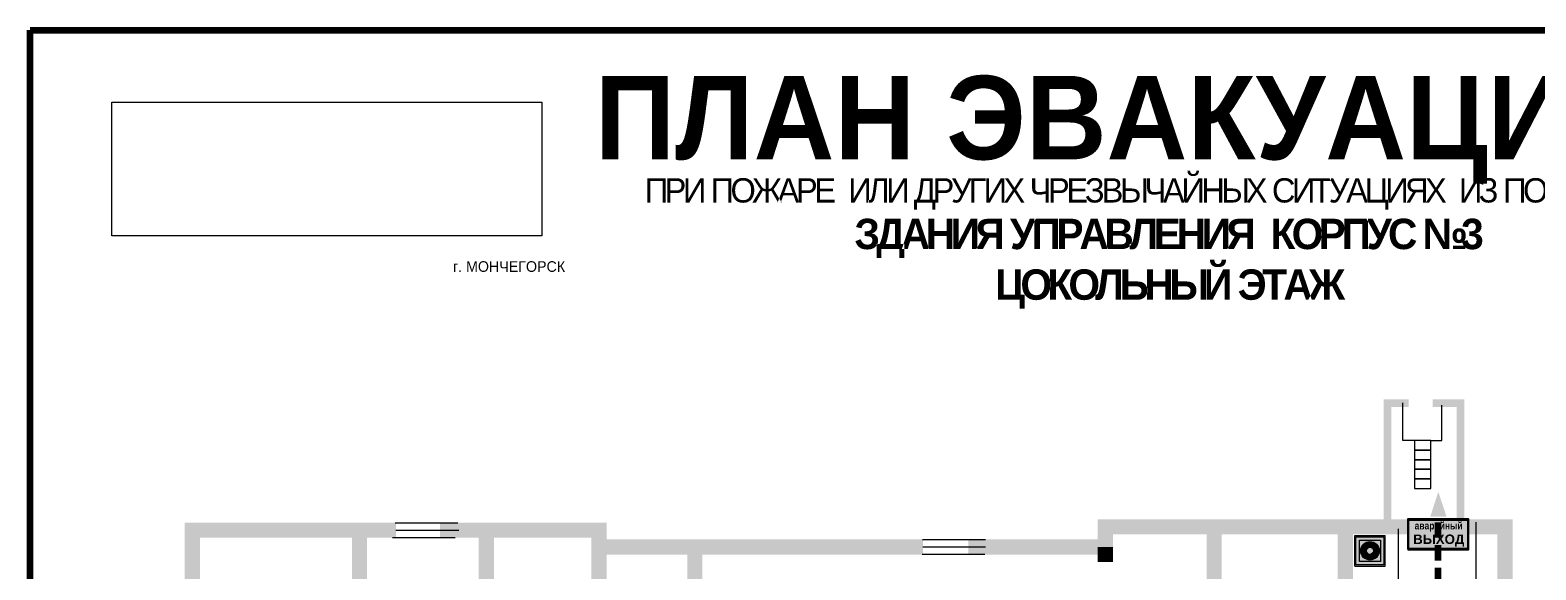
# Model space of a CAD drawing. Header units: millimetres. Extents: x 13810 to 67229, y 12374 to 21950.
# Drawn here: x 17296.7 to 17692.8, y 20131.5 to 20273.6 of the extents above; entities that cross this region are included whole.
import ezdxf

# ---------------------------------------------------------------- set-up
doc = ezdxf.new("R2010")
doc.units = ezdxf.units.MM
doc.linetypes.add('{ Wide Dash }', pattern=[12, 4, -2, 4, -2])
doc.layers.add('План_Штампы', color=7, linetype='Continuous')
doc.styles.add('обычный', font='arial.ttf')
picture_1 = doc.add_image_def('image1.jpg', size_in_pixel=(337, 105))

# ---------------------------------------------------------------- blocks, each defined once
blk = doc.blocks.new('A$C54414219')
at = {"true_color": 0xffffff}
h = blk.add_hatch(color=7, dxfattribs=at)
h.paths.add_polyline_path([(2.39, -9.45), (2.39, -18.3), (11.23, -18.3), (11.23, -9.45)], flags=0)
h.paths.add_polyline_path([(10.71, -13.87, -1), (2.92, -13.87, -1)], flags=0)
h.paths.add_polyline_path([(8.3, -13.87, -1), (5.33, -13.87, -1)], flags=0)
h.paths.add_polyline_path([(0.41, -7.47), (0.41, -20.27), (13.21, -20.27), (13.21, -7.47)])
h.paths.add_polyline_path([(0.92, -19.77), (12.71, -19.77), (12.71, -7.98), (0.92, -7.98)], flags=16)
h.paths.add_polyline_path([(11.23, -9.45), (11.23, -18.3), (2.39, -18.3), (2.39, -9.45)], flags=0)
at = {"lineweight": 5}
h = blk.add_hatch(color=242, dxfattribs=at)
h.paths.add_polyline_path([(12.71, -7.98), (0.92, -7.98), (0.92, -19.77), (12.71, -19.77)])
h.paths.add_polyline_path([(11.23, -18.3), (2.39, -18.3), (2.39, -9.45), (11.23, -9.45)], flags=16)
h.paths.add_polyline_path([(10.71, -13.87, -1), (2.92, -13.87, -1)], flags=0)
h.paths.add_polyline_path([(8.3, -13.87, -1), (5.33, -13.87, -1)], flags=0)
at = {"true_color": 0xffffff}
h = blk.add_hatch(color=7, dxfattribs=at)
h.paths.add_polyline_path([(2.39, -9.45), (2.39, -18.3), (11.23, -18.3), (11.23, -9.45)])
h.paths.add_polyline_path([(10.71, -13.87, -1), (2.92, -13.87, -1)], flags=16)
h.paths.add_polyline_path([(8.3, -13.87, -1), (5.33, -13.87, -1)], flags=0)
at = {"lineweight": 5}
h = blk.add_hatch(color=242, dxfattribs=at)
h.paths.add_polyline_path([(2.92, -13.87, 1), (10.71, -13.87, 1)])
h.paths.add_polyline_path([(8.3, -13.87, -1), (5.33, -13.87, -1)], flags=16)
at = {"color": 242, "lineweight": 5}
for p, q in [((0.41, -20.27), (0.41, -7.47)), ((0.41, -7.47), (13.21, -7.47)), ((0.41, -7.47), (13.21, -7.47)), ((13.21, -20.27), (13.21, -7.47)), ((0.41, -20.27), (13.21, -20.27))]:
    blk.add_line(p, q, dxfattribs=at)
for points in [[(0.92, -7.98), (12.71, -7.98), (12.71, -19.77), (0.92, -19.77)], [(2.39, -9.45), (11.23, -9.45), (11.23, -18.3), (2.39, -18.3)]]:
    blk.add_lwpolyline(points, close=True, dxfattribs=at)
for radius in [3.89, 1.49]:
    blk.add_circle((6.81, -13.87), radius, dxfattribs=at)
blk = doc.blocks.new('A$C41C009D9')
at = {"true_color": 0xffffff}
blk.add_hatch(color=7, dxfattribs=at).paths.add_polyline_path([(0, 8), (-16, 8), (-16, 0), (0, 0)])
h = blk.add_hatch(color=126)
h.dxf.hatch_style = 1
h.paths.add_polyline_path([(-15.8, 7.8), (-15.8, 0.2), (-0.2, 0.2), (-0.2, 7.8)])
at = {"color": 126}
for points in [[(-16, 0), (0, 0), (0, 8), (-16, 8)], [(-16, 0), (0, 0), (0, 8), (-16, 8)], [(-15.8, 7.8), (-0.2, 7.8), (-0.2, 0.2), (-15.8, 0.2)]]:
    blk.add_lwpolyline(points, close=True, dxfattribs=at)
at = {"color": 7, "true_color": 0xffffff, "insert": (-15.8, 7.3), "char_height": 2.5, "width": 15.5999, "attachment_point": 1, "style": 'обычный'}
blk.add_mtext('\\pi1.6133;{\\fArial|b1|i0|c204|p34;\\H0.8x;\\W0.8;аварийный\\H1.25x;\\W1;\\P\\pi1.2327;ВЫХОД}', dxfattribs=at)

msp = doc.modelspace()

# ---------------------------------------------------------------- linework, layer by layer
at = {"color": 2, "lineweight": 100}
msp.add_lwpolyline([(17296.73, 20273.6), (17896.73, 20273.6), (17896.73, 19878.6), (17296.73, 19878.6)], close=True, dxfattribs=at)
at = {"lineweight": 0, "const_width": 2}
for points in [[(17653.72, 20143.64), (17653.72, 20175.39), (17659.3, 20175.39)], [(17665.6, 20175.39), (17672.9, 20175.39), (17672.9, 20144.07)]]:
    msp.add_lwpolyline(points, dxfattribs=at)
at = {"lineweight": 0}
for points in [[(17660.85, 20165.58), (17657.77, 20165.58), (17657.77, 20175.43)], [(17665.17, 20165.58), (17668.02, 20165.58), (17668.02, 20174.86)], [(17392.72, 20143.9), (17409.22, 20143.9)], [(17392.96, 20141.95), (17409.46, 20141.95)], [(17656.52, 20142.25), (17656.52, 20125.14), (17677.03, 20125.14), (17677.03, 20144.07)], [(17392.03, 20140.01), (17408.53, 20140.01)], [(17531.47, 20139.47), (17547.97, 20139.47)], [(17531.31, 20135.58), (17547.81, 20135.58)], [(17531.54, 20137.51), (17548.04, 20137.51)]]:
    msp.add_lwpolyline(points, dxfattribs=at)
for points in [[(17660.85, 20163.04), (17665.17, 20163.04), (17665.17, 20165.58), (17660.85, 20165.58)], [(17660.85, 20160.5), (17665.17, 20160.5), (17665.17, 20163.04), (17660.85, 20163.04)], [(17660.85, 20157.96), (17665.17, 20157.96), (17665.17, 20160.5), (17660.85, 20160.5)], [(17660.85, 20155.42), (17665.17, 20155.42), (17665.17, 20157.96), (17660.85, 20157.96)], [(17660.85, 20152.88), (17665.17, 20152.88), (17665.17, 20155.42), (17660.85, 20155.42)]]:
    msp.add_lwpolyline(points, close=True, dxfattribs=at)
at = {"lineweight": 100, "const_width": 4}
for points in [[(17339.37, 20043.58), (17339.37, 20141.95), (17392.96, 20141.95)], [(17383.36, 20141.95), (17383.36, 20105.25)], [(17404.51, 20141.95), (17446.33, 20141.95), (17446.33, 20137.51), (17531.54, 20137.51)], [(17435.64, 20082.48), (17416.7, 20082.48), (17416.7, 20079.76), (17416.7, 20141.95)], [(17543.5, 20137.51), (17579.5, 20137.51), (17579.5, 20142.82), (17661.71, 20142.82)], [(17608.13, 20078.67), (17608.13, 20142.82)], [(17642.62, 20079.08), (17642.62, 20142.82)], [(17670.75, 20142.82), (17684.62, 20142.82), (17684.62, 20106.83)], [(17446.33, 20137.51), (17446.33, 20082.48)], [(17471.55, 20137.51), (17471.55, 20082.48)], [(17579.5, 20137.51), (17579.5, 20133.54)]]:
    msp.add_lwpolyline(points, dxfattribs=at)
at = {"color": 126, "linetype": '{ Wide Dash }', "lineweight": 100, "true_color": 0x008754}
msp.add_lwpolyline([(17666.93, 20143.99), (17666.93, 20085.3), (17653.02, 20075.25)], dxfattribs=at)
at = {"layer": 'План_Штампы', "color": 126, "true_color": 0x008754}
msp.add_solid([(17669.27, 20145.47), (17664.98, 20145.47), (17667.1, 20152.06)], dxfattribs=at)

# ---------------------------------------------------------------- block references
msp.add_blockref('A$C41C009D9', (17675.05, 20136.83))
at = {"xscale": 0.625, "yscale": 0.625, "zscale": 0.625}
msp.add_blockref('A$C54414219', (17644.86, 20145.17), dxfattribs=at)

# ---------------------------------------------------------------- texts
at = {"lineweight": 0, "style": 'обычный'}
for s, insert, char_height, width, attachment_point in [('{\\fProxima Nova Rg|b1|i0|c204|p2;ПЛАН ЭВАКУАЦИИ}', (17445.23, 20261.55), 22, 493.8901, 1), ('\\pi-8.4,l8.4,t8.4;{\\fProxima Nova Rg|b0|i0|c204|p2;г. МОНЧЕГОРСК\\H1.1997x; }', (17422.69, 20211.33), 2.8, 126.6484, 5)]:
    msp.add_mtext(s, dxfattribs=dict(at, insert=insert, char_height=char_height, width=width, attachment_point=attachment_point))
at = {"color": 0, "lineweight": 0, "insert": (17595.85, 20228.11), "char_height": 8, "width": 449.2158, "attachment_point": 5, "style": 'обычный'}
msp.add_mtext('{\\fArial Black|b1|i0|c204|p34;\\H2x;\\T0.85;  \\fArial Narrow|b0|i0|c204|p34;\\H0.8x;\\W0.9;\\P\\fProxima Nova Rg|b0|i0|c204|p2;\\H0.5x;\\W1;\\C256;ПРИ ПОЖАРЕ  ИЛИ ДРУГИХ ЧРЕЗВЫЧАЙНЫХ СИТУАЦИЯХ  ИЗ ПОМЕЩЕНИЙ \\fProxima Nova Rg|b1|i0|c204|p2;\\H1.25x;\\PЗДАНИЯ УПРАВЛЕНИЯ \\fProxima Nova Rg|b1|i0|c0|p2; \\fProxima Nova Rg|b1|i0|c204|p2;КОРПУС №\\fProxima Nova Rg|b1|i0|c0|p2;3\\fProxima Nova Rg|b1|i0|c204|p2;   \\fProxima Nova Rg|b1|i0|c0|p2;\\P\\fProxima Nova Rg|b1|i0|c204|p2;ЦОКОЛЬНЫЙ ЭТАЖ}', dxfattribs=at)

# ---------------------------------------------------------------- pictures from other files: only their frames are drawn
at = {"color": 7, "lineweight": 0, "true_color": 0xf5f5ff}
image = msp.add_image(picture_1, insert=(17318.22, 20219.39), size_in_units=(113.11, 35.24), dxfattribs=at)
image.dxf.flags = 7

doc.saveas('drawing.dxf')
